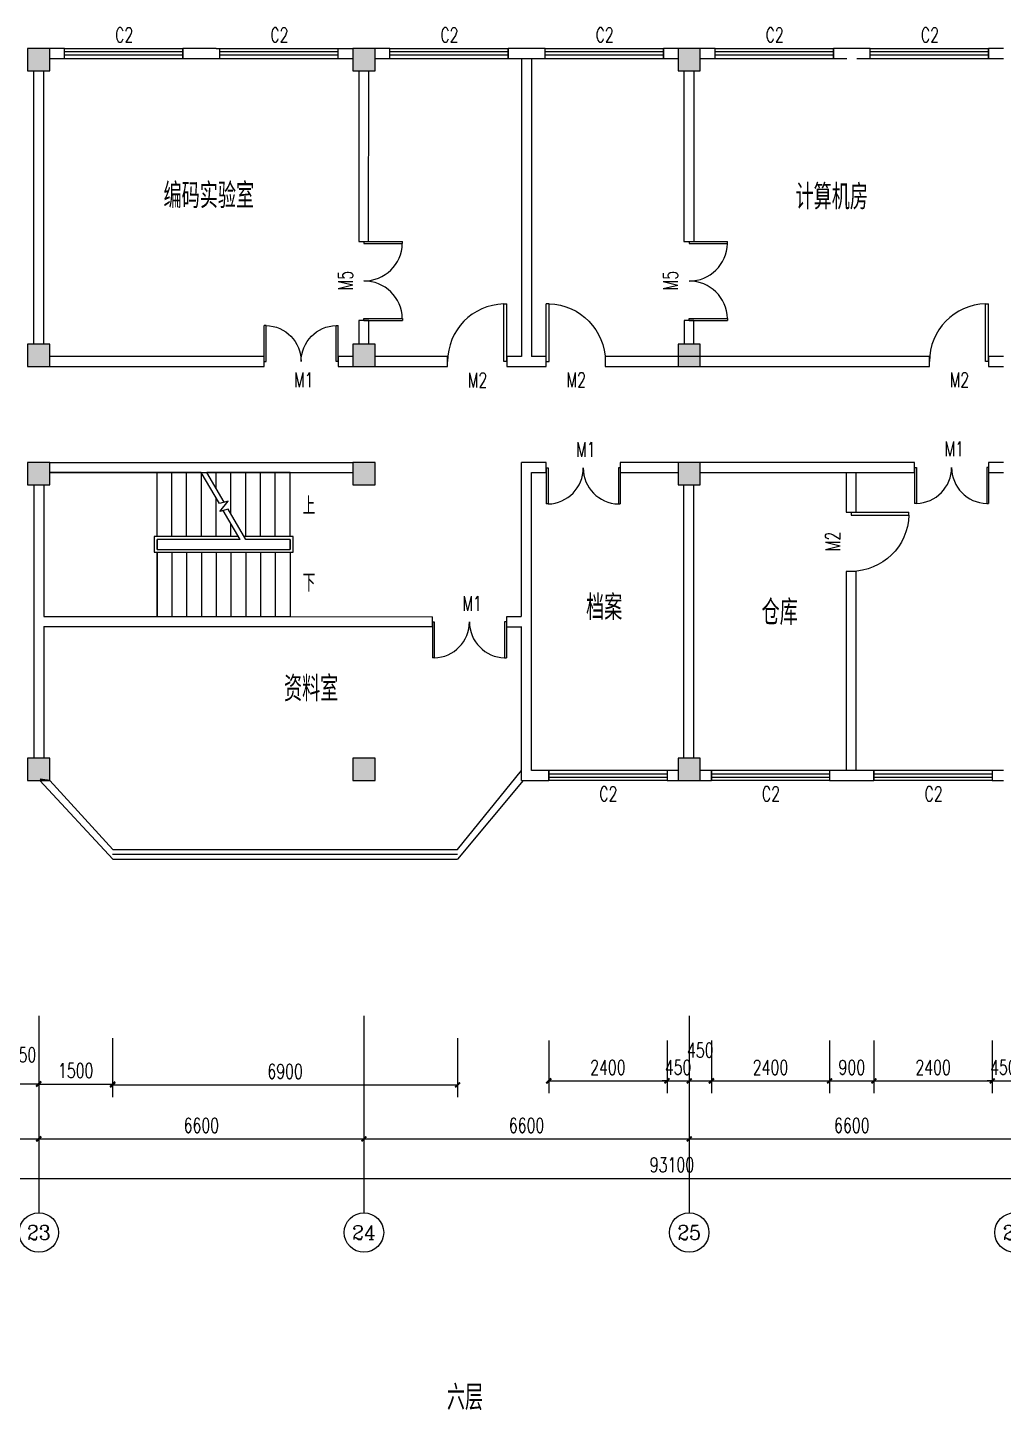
# Model space of a CAD drawing. Header units: millimetres. Extents: x 333 to 114639, y 134 to 28942.
# Drawn here: x 39608 to 59408, y 134 to 28191 of the extents above; entities that cross this region are included whole.
import ezdxf
from ezdxf.enums import TextEntityAlignment as Align

# ---------------------------------------------------------------- set-up
doc = ezdxf.new("R2010")
doc.units = ezdxf.units.MM
for name, color, linetype in [('AXIS', 3, 'Continuous'), ('AXIS_TEXT', 7, 'Continuous'), ('COLUMN', 9, 'Continuous'), ('DIM_SYMB', 3, 'Continuous'), ('PUB_DIM', 3, 'Continuous'), ('PUB_TEXT', 7, 'Continuous'), ('STAIR', 2, 'Continuous'), ('WALL', 9, 'Continuous'), ('WINDOW', 4, 'Continuous'), ('WINDOW_TEXT', 7, 'Continuous')]:
    doc.layers.add(name, color=color, linetype=linetype)
doc.styles.add('_TCH_AXIS', font='COMPLEX', dxfattribs={"bigfont": 'GBCBIG'})
doc.styles.add('_TCH_DIM', font='SIMPLEX', dxfattribs={"bigfont": 'GBCBIG'})
doc.styles.add('_TCH_DIM_T3', font='SIMPLEX', dxfattribs={"width": 0.705882, "bigfont": 'GBCBIG'})
doc.styles.add('_TCH_WINDOW', font='SIMPLEX', dxfattribs={"bigfont": 'GBCBIG'})
doc.styles.add('COMPLEX', font='COMPLEX')
doc.styles.get("Standard").update_dxf_attribs({"font": 'txt', "bigfont": 'gbcbig.shx'})
doc.dimstyles.new('_TCH_ARCH&&100', dxfattribs={"dimtxt": 297.5, "dimasz": 100, "dimexe": 250, "dimexo": 300, "dimgap": 126.25, "dimtad": 1, "dimdec": 0, "dimzin": 0, "dimdsep": 46, "dimtxsty": '_TCH_DIM_T3', "dimblk": 'ARCHTICK', "dimcen": 0.09, "dimclrt": 7, "dimazin": 2, "dimtfac": 1, "dimtdec": 0, "dimtix": 1, "dimtmove": 2, "dimatfit": 3, "dimfxl": 1, "dimtolj": 1, "dimtzin": 0, "dimarcsym": 0})

# ---------------------------------------------------------------- blocks, each defined once
blk = doc.blocks.new('_ArchTick')
at = {"color": 0, "linetype": 'ByBlock', "const_width": 0.4}
blk.add_lwpolyline([(-0.5, -0.5), (0.5, 0.5)], dxfattribs=at)
blk = doc.blocks.new('*D109')
at = {"layer": 'Defpoints', "color": 0}
for p in [(39383, 7474), (39833, 7474), (39833, 6762)]:
    blk.add_point(p, dxfattribs=at)
at = {"layer": 'PUB_DIM', "color": 0, "lineweight": -2}
for p, q in [((39383, 7174), (39383, 6512)), ((39833, 7174), (39833, 6512)), ((39383, 6762), (39833, 6762))]:
    blk.add_line(p, q, dxfattribs=at)
at = {"layer": 'PUB_DIM', "color": 0, "lineweight": -2, "xscale": 100, "yscale": 100, "zscale": 100, "rotation": 180}
blk.add_blockref('_ArchTick', (39383, 6762), dxfattribs=at)
at = {"layer": 'PUB_DIM', "color": 0, "lineweight": -2, "xscale": 100, "yscale": 100, "zscale": 100}
blk.add_blockref('_ArchTick', (39833, 6762), dxfattribs=at)
at = {"layer": 'PUB_DIM', "color": 7, "insert": (39512, 7349), "char_height": 297.5, "attachment_point": 5, "style": '_TCH_DIM_T3'}
blk.add_mtext('\\A1;450', dxfattribs=at)
blk = doc.blocks.new('*D116')
at = {"layer": 'Defpoints', "color": 0}
for p in [(50183, 7936), (52583, 7936), (52583, 6819)]:
    blk.add_point(p, dxfattribs=at)
at = {"layer": 'PUB_DIM', "color": 0, "lineweight": -2}
for p, q in [((50183, 7636), (50183, 6569)), ((52583, 7636), (52583, 6569)), ((50183, 6819), (52583, 6819))]:
    blk.add_line(p, q, dxfattribs=at)
at = {"layer": 'PUB_DIM', "color": 0, "lineweight": -2, "xscale": 100, "yscale": 100, "zscale": 100, "rotation": 180}
blk.add_blockref('_ArchTick', (50183, 6819), dxfattribs=at)
at = {"layer": 'PUB_DIM', "color": 0, "lineweight": -2, "xscale": 100, "yscale": 100, "zscale": 100}
blk.add_blockref('_ArchTick', (52583, 6819), dxfattribs=at)
at = {"layer": 'PUB_DIM', "color": 7, "insert": (51383, 7094), "char_height": 297.5, "attachment_point": 5, "style": '_TCH_DIM_T3'}
blk.add_mtext('\\A1;2400', dxfattribs=at)
blk = doc.blocks.new('*D117')
at = {"layer": 'Defpoints', "color": 0}
for p in [(52583, 7936), (53033, 7936), (53033, 6819)]:
    blk.add_point(p, dxfattribs=at)
at = {"layer": 'PUB_DIM', "color": 0, "lineweight": -2}
for p, q in [((52583, 7636), (52583, 6569)), ((53033, 7636), (53033, 6569)), ((52583, 6819), (52483, 6819)), ((52583, 6819), (53033, 6819)), ((53033, 6819), (53133, 6819))]:
    blk.add_line(p, q, dxfattribs=at)
at = {"layer": 'PUB_DIM', "color": 0, "lineweight": -2, "xscale": 100, "yscale": 100, "zscale": 100}
blk.add_blockref('_ArchTick', (52583, 6819), dxfattribs=at)
at = {"layer": 'PUB_DIM', "color": 0, "lineweight": -2, "xscale": 100, "yscale": 100, "zscale": 100, "rotation": 180}
blk.add_blockref('_ArchTick', (53033, 6819), dxfattribs=at)
at = {"layer": 'PUB_DIM', "color": 7, "insert": (52808, 7094), "char_height": 297.5, "attachment_point": 5, "style": '_TCH_DIM_T3'}
blk.add_mtext('\\A1;450', dxfattribs=at)
blk = doc.blocks.new('*D118')
at = {"layer": 'Defpoints', "color": 0}
for p in [(53033, 7936), (53483, 7936), (53483, 6819)]:
    blk.add_point(p, dxfattribs=at)
at = {"layer": 'PUB_DIM', "color": 0, "lineweight": -2}
for p, q in [((53033, 7636), (53033, 6569)), ((53483, 7636), (53483, 6569)), ((53033, 6819), (53483, 6819))]:
    blk.add_line(p, q, dxfattribs=at)
at = {"layer": 'PUB_DIM', "color": 0, "lineweight": -2, "xscale": 100, "yscale": 100, "zscale": 100, "rotation": 180}
blk.add_blockref('_ArchTick', (53033, 6819), dxfattribs=at)
at = {"layer": 'PUB_DIM', "color": 0, "lineweight": -2, "xscale": 100, "yscale": 100, "zscale": 100}
blk.add_blockref('_ArchTick', (53483, 6819), dxfattribs=at)
at = {"layer": 'PUB_DIM', "color": 7, "insert": (53258, 7444), "char_height": 297.5, "attachment_point": 5, "style": '_TCH_DIM_T3'}
blk.add_mtext('\\A1;450', dxfattribs=at)
blk = doc.blocks.new('*D119')
at = {"layer": 'Defpoints', "color": 0}
for p in [(53483, 7936), (55883, 7936), (55883, 6819)]:
    blk.add_point(p, dxfattribs=at)
at = {"layer": 'PUB_DIM', "color": 0, "lineweight": -2}
for p, q in [((53483, 7636), (53483, 6569)), ((55883, 7636), (55883, 6569)), ((53483, 6819), (55883, 6819))]:
    blk.add_line(p, q, dxfattribs=at)
at = {"layer": 'PUB_DIM', "color": 0, "lineweight": -2, "xscale": 100, "yscale": 100, "zscale": 100, "rotation": 180}
blk.add_blockref('_ArchTick', (53483, 6819), dxfattribs=at)
at = {"layer": 'PUB_DIM', "color": 0, "lineweight": -2, "xscale": 100, "yscale": 100, "zscale": 100}
blk.add_blockref('_ArchTick', (55883, 6819), dxfattribs=at)
at = {"layer": 'PUB_DIM', "color": 7, "insert": (54683, 7094), "char_height": 297.5, "attachment_point": 5, "style": '_TCH_DIM_T3'}
blk.add_mtext('\\A1;2400', dxfattribs=at)
blk = doc.blocks.new('*D120')
at = {"layer": 'Defpoints', "color": 0}
for p in [(55883, 7936), (56783, 7936), (56783, 6819)]:
    blk.add_point(p, dxfattribs=at)
at = {"layer": 'PUB_DIM', "color": 0, "lineweight": -2}
for p, q in [((55883, 7636), (55883, 6569)), ((56783, 7636), (56783, 6569)), ((55883, 6819), (56783, 6819))]:
    blk.add_line(p, q, dxfattribs=at)
at = {"layer": 'PUB_DIM', "color": 0, "lineweight": -2, "xscale": 100, "yscale": 100, "zscale": 100, "rotation": 180}
blk.add_blockref('_ArchTick', (55883, 6819), dxfattribs=at)
at = {"layer": 'PUB_DIM', "color": 0, "lineweight": -2, "xscale": 100, "yscale": 100, "zscale": 100}
blk.add_blockref('_ArchTick', (56783, 6819), dxfattribs=at)
at = {"layer": 'PUB_DIM', "color": 7, "insert": (56333, 7094), "char_height": 297.5, "attachment_point": 5, "style": '_TCH_DIM_T3'}
blk.add_mtext('\\A1;900', dxfattribs=at)
blk = doc.blocks.new('*D121')
at = {"layer": 'Defpoints', "color": 0}
for p in [(56783, 7936), (59183, 7936), (59183, 6819)]:
    blk.add_point(p, dxfattribs=at)
at = {"layer": 'PUB_DIM', "color": 0, "lineweight": -2}
for p, q in [((56783, 7636), (56783, 6569)), ((59183, 7636), (59183, 6569)), ((56783, 6819), (59183, 6819))]:
    blk.add_line(p, q, dxfattribs=at)
at = {"layer": 'PUB_DIM', "color": 0, "lineweight": -2, "xscale": 100, "yscale": 100, "zscale": 100, "rotation": 180}
blk.add_blockref('_ArchTick', (56783, 6819), dxfattribs=at)
at = {"layer": 'PUB_DIM', "color": 0, "lineweight": -2, "xscale": 100, "yscale": 100, "zscale": 100}
blk.add_blockref('_ArchTick', (59183, 6819), dxfattribs=at)
at = {"layer": 'PUB_DIM', "color": 7, "insert": (57983, 7094), "char_height": 297.5, "attachment_point": 5, "style": '_TCH_DIM_T3'}
blk.add_mtext('\\A1;2400', dxfattribs=at)
blk = doc.blocks.new('*D122')
at = {"layer": 'Defpoints', "color": 0}
for p in [(59183, 7936), (59633, 7936), (59633, 6819)]:
    blk.add_point(p, dxfattribs=at)
at = {"layer": 'PUB_DIM', "color": 0, "lineweight": -2}
for p, q in [((59183, 7636), (59183, 6569)), ((59633, 7636), (59633, 6569)), ((59183, 6819), (59083, 6819)), ((59183, 6819), (59633, 6819)), ((59633, 6819), (59733, 6819))]:
    blk.add_line(p, q, dxfattribs=at)
at = {"layer": 'PUB_DIM', "color": 0, "lineweight": -2, "xscale": 100, "yscale": 100, "zscale": 100}
blk.add_blockref('_ArchTick', (59183, 6819), dxfattribs=at)
at = {"layer": 'PUB_DIM', "color": 0, "lineweight": -2, "xscale": 100, "yscale": 100, "zscale": 100, "rotation": 180}
blk.add_blockref('_ArchTick', (59633, 6819), dxfattribs=at)
at = {"layer": 'PUB_DIM', "color": 7, "insert": (59408, 7094), "char_height": 297.5, "attachment_point": 5, "style": '_TCH_DIM_T3'}
blk.add_mtext('\\A1;450', dxfattribs=at)
blk = doc.blocks.new('*D143')
at = {"layer": 'Defpoints', "color": 0}
for p in [(41333, 7985), (48333, 7985), (48333, 6738)]:
    blk.add_point(p, dxfattribs=at)
at = {"layer": 'PUB_DIM', "color": 0, "lineweight": -2}
for p, q in [((41333, 7685), (41333, 6488)), ((48333, 7685), (48333, 6488)), ((41333, 6738), (48333, 6738))]:
    blk.add_line(p, q, dxfattribs=at)
at = {"layer": 'PUB_DIM', "color": 0, "lineweight": -2, "xscale": 100, "yscale": 100, "zscale": 100, "rotation": 180}
blk.add_blockref('_ArchTick', (41333, 6738), dxfattribs=at)
at = {"layer": 'PUB_DIM', "color": 0, "lineweight": -2, "xscale": 100, "yscale": 100, "zscale": 100}
blk.add_blockref('_ArchTick', (48333, 6738), dxfattribs=at)
at = {"layer": 'PUB_DIM', "color": 7, "insert": (44833, 7013), "char_height": 297.5, "attachment_point": 5, "style": '_TCH_DIM_T3'}
blk.add_mtext('\\A1;6900', dxfattribs=at)
blk = doc.blocks.new('*D144')
at = {"layer": 'Defpoints', "color": 0}
for p in [(39833, 7854), (41333, 7854), (41333, 6753)]:
    blk.add_point(p, dxfattribs=at)
at = {"layer": 'PUB_DIM', "color": 0, "lineweight": -2}
for p, q in [((39833, 7554), (39833, 6503)), ((41333, 7554), (41333, 6503)), ((39833, 6753), (41333, 6753))]:
    blk.add_line(p, q, dxfattribs=at)
at = {"layer": 'PUB_DIM', "color": 0, "lineweight": -2, "xscale": 100, "yscale": 100, "zscale": 100, "rotation": 180}
blk.add_blockref('_ArchTick', (39833, 6753), dxfattribs=at)
at = {"layer": 'PUB_DIM', "color": 0, "lineweight": -2, "xscale": 100, "yscale": 100, "zscale": 100}
blk.add_blockref('_ArchTick', (41333, 6753), dxfattribs=at)
at = {"layer": 'PUB_DIM', "color": 7, "insert": (40583, 7028), "char_height": 297.5, "attachment_point": 5, "style": '_TCH_DIM_T3'}
blk.add_mtext('\\A1;1500', dxfattribs=at)
blk = doc.blocks.new('*D158')
at = {"layer": 'AXIS', "color": 0, "lineweight": -2}
for p, q in [((33233, 7842), (33233, 5392)), ((39833, 7842), (39833, 5392)), ((33233, 5642), (39833, 5642))]:
    blk.add_line(p, q, dxfattribs=at)
at = {"layer": 'Defpoints', "color": 0}
for p in [(33233, 8142), (39833, 8142), (39833, 5642)]:
    blk.add_point(p, dxfattribs=at)
at = {"layer": 'AXIS', "color": 0, "lineweight": -2, "xscale": 100, "yscale": 100, "zscale": 100, "rotation": 180}
blk.add_blockref('_ArchTick', (33233, 5642), dxfattribs=at)
at = {"layer": 'AXIS', "color": 0, "lineweight": -2, "xscale": 100, "yscale": 100, "zscale": 100}
blk.add_blockref('_ArchTick', (39833, 5642), dxfattribs=at)
at = {"layer": 'AXIS', "color": 7, "insert": (36533, 5917), "char_height": 297.5, "attachment_point": 5, "style": '_TCH_DIM_T3'}
blk.add_mtext('\\A1;6600', dxfattribs=at)
blk = doc.blocks.new('*D159')
at = {"layer": 'AXIS', "color": 0, "lineweight": -2}
for p, q in [((39833, 7842), (39833, 5392)), ((46433, 7842), (46433, 5392)), ((39833, 5642), (46433, 5642))]:
    blk.add_line(p, q, dxfattribs=at)
at = {"layer": 'Defpoints', "color": 0}
for p in [(39833, 8142), (46433, 8142), (46433, 5642)]:
    blk.add_point(p, dxfattribs=at)
at = {"layer": 'AXIS', "color": 0, "lineweight": -2, "xscale": 100, "yscale": 100, "zscale": 100, "rotation": 180}
blk.add_blockref('_ArchTick', (39833, 5642), dxfattribs=at)
at = {"layer": 'AXIS', "color": 0, "lineweight": -2, "xscale": 100, "yscale": 100, "zscale": 100}
blk.add_blockref('_ArchTick', (46433, 5642), dxfattribs=at)
at = {"layer": 'AXIS', "color": 7, "insert": (43133, 5917), "char_height": 297.5, "attachment_point": 5, "style": '_TCH_DIM_T3'}
blk.add_mtext('\\A1;6600', dxfattribs=at)
blk = doc.blocks.new('*D160')
at = {"layer": 'AXIS', "color": 0, "lineweight": -2}
for p, q in [((46433, 7842), (46433, 5392)), ((53033, 7842), (53033, 5392)), ((46433, 5642), (53033, 5642))]:
    blk.add_line(p, q, dxfattribs=at)
at = {"layer": 'Defpoints', "color": 0}
for p in [(46433, 8142), (53033, 8142), (53033, 5642)]:
    blk.add_point(p, dxfattribs=at)
at = {"layer": 'AXIS', "color": 0, "lineweight": -2, "xscale": 100, "yscale": 100, "zscale": 100, "rotation": 180}
blk.add_blockref('_ArchTick', (46433, 5642), dxfattribs=at)
at = {"layer": 'AXIS', "color": 0, "lineweight": -2, "xscale": 100, "yscale": 100, "zscale": 100}
blk.add_blockref('_ArchTick', (53033, 5642), dxfattribs=at)
at = {"layer": 'AXIS', "color": 7, "insert": (49733, 5917), "char_height": 297.5, "attachment_point": 5, "style": '_TCH_DIM_T3'}
blk.add_mtext('\\A1;6600', dxfattribs=at)
blk = doc.blocks.new('*D161')
at = {"layer": 'AXIS', "color": 0, "lineweight": -2}
for p, q in [((53033, 7842), (53033, 5392)), ((59633, 7842), (59633, 5392)), ((53033, 5642), (59633, 5642))]:
    blk.add_line(p, q, dxfattribs=at)
at = {"layer": 'Defpoints', "color": 0}
for p in [(53033, 8142), (59633, 8142), (59633, 5642)]:
    blk.add_point(p, dxfattribs=at)
at = {"layer": 'AXIS', "color": 0, "lineweight": -2, "xscale": 100, "yscale": 100, "zscale": 100, "rotation": 180}
blk.add_blockref('_ArchTick', (53033, 5642), dxfattribs=at)
at = {"layer": 'AXIS', "color": 0, "lineweight": -2, "xscale": 100, "yscale": 100, "zscale": 100}
blk.add_blockref('_ArchTick', (59633, 5642), dxfattribs=at)
at = {"layer": 'AXIS', "color": 7, "insert": (56333, 5917), "char_height": 297.5, "attachment_point": 5, "style": '_TCH_DIM_T3'}
blk.add_mtext('\\A1;6600', dxfattribs=at)
blk = doc.blocks.new('*D168')
at = {"layer": 'AXIS', "color": 0, "lineweight": -2}
for p, q in [((6133, 7842), (6133, 4592)), ((99233, 7842), (99233, 4592)), ((6133, 4842), (99233, 4842))]:
    blk.add_line(p, q, dxfattribs=at)
at = {"layer": 'Defpoints', "color": 0}
for p in [(6133, 8142), (99233, 8142), (99233, 4842)]:
    blk.add_point(p, dxfattribs=at)
at = {"layer": 'AXIS', "color": 0, "lineweight": -2, "xscale": 100, "yscale": 100, "zscale": 100, "rotation": 180}
blk.add_blockref('_ArchTick', (6133, 4842), dxfattribs=at)
at = {"layer": 'AXIS', "color": 0, "lineweight": -2, "xscale": 100, "yscale": 100, "zscale": 100}
blk.add_blockref('_ArchTick', (99233, 4842), dxfattribs=at)
at = {"layer": 'AXIS', "color": 7, "insert": (52683, 5117), "char_height": 297.5, "attachment_point": 5, "style": '_TCH_DIM_T3'}
blk.add_mtext('\\A1;93100', dxfattribs=at)
blk = doc.blocks.new('_FZHK')
blk.add_lwpolyline([(-0.5, -0.5), (0.5, -0.5), (0.5, 0.5), (-0.5, 0.5)], close=True)
blk = doc.blocks.new('_AXISO')
blk.add_circle((0, 0), 0.5)
at = {"layer": 'AXIS_TEXT', "style": 'COMPLEX', "width": 1.041667}
blk.add_attdef('A', text='', height=0.56, dxfattribs=at).set_placement((-0.25, -0.28), (0.25, -0.28), align=Align.FIT)
blk = doc.blocks.new('$DorLib2D$00000001')
for p, q in [((0.45, 0.975), (0.5, 0.975)), ((0.45, 0), (0.45, 0.975)), ((0.5, 0), (0.5, 0.975)), ((0.5, 0), (0.45, 0))]:
    blk.add_line(p, q)
at = {"lineweight": 13}
blk.add_arc((0.475, 0), 0.975, 91.4693, 180, dxfattribs=at)
blk = doc.blocks.new('$DorLib2D$00000002')
for p, q in [((-0.5, 0), (-0.5, 0.4875)), ((-0.475, 0.4875), (-0.5, 0.4875)), ((-0.475, 0), (-0.475, 0.4875)), ((0.475, 0), (0.475, 0.4875)), ((0.475, 0.4875), (0.5, 0.4875)), ((0.5, 0), (0.5, 0.4875)), ((-0.5, 0), (-0.475, 0)), ((0.5, 0), (0.475, 0))]:
    blk.add_line(p, q)
at = {"lineweight": 13}
for centre, start, end in [((-0.4875, 0), 0, 88.53072), ((0.4875, 0), 91.46928, 180)]:
    blk.add_arc(centre, 0.4875, start, end, dxfattribs=at)
blk = doc.blocks.new('$TCHSYS$WIN2D')
for p, q in [((-0.5, 0.5), (0.5, 0.5)), ((-0.5, 0.5), (-0.5, -0.5)), ((0.5, 0.5), (0.5, -0.5)), ((0.5, 0.167), (-0.5, 0.167)), ((0.5, -0.167), (-0.5, -0.167)), ((-0.5, -0.5), (0.5, -0.5))]:
    blk.add_line(p, q)

msp = doc.modelspace()

# ---------------------------------------------------------------- hatches: boundary and pattern name
h = msp.add_hatch(color=256)
h.paths.add_polyline_path([(39833.3, 27767), (39608.3, 27767), (39608.3, 27542), (39833.3, 27542)])
h.paths.add_polyline_path([(39833.3, 27542), (40058.3, 27542), (40058.3, 27767), (39833.3, 27767)])
h.paths.add_polyline_path([(39833.3, 27317), (40058.3, 27317), (40058.3, 27542), (39833.3, 27542)])
h.paths.add_polyline_path([(39833.3, 27542), (39608.3, 27542), (39608.3, 27317), (39833.3, 27317)])
h.paths.add_polyline_path([(39833.3, 21542), (39608.3, 21542), (39608.3, 21317), (39833.3, 21317)])
h.paths.add_polyline_path([(39833.3, 21542), (39833.3, 21317), (40058.3, 21317), (40058.3, 21542)])
h.paths.add_polyline_path([(40058.3, 21542), (40058.3, 21767), (39833.3, 21767), (39833.3, 21542)])
h.paths.add_polyline_path([(39833.3, 21767), (39608.3, 21767), (39608.3, 21542), (39833.3, 21542)])
h.paths.add_polyline_path([(39833.3, 13367), (39833.3, 12917), (40058.3, 12917), (40058.3, 13367)])
h.paths.add_polyline_path([(39608.3, 13367), (39608.3, 12917), (39833.3, 12917), (39833.3, 13367)])
h = msp.add_hatch(color=256)
h.paths.add_polyline_path([(46433.3, 27767), (46208.3, 27767), (46208.3, 27542), (46433.3, 27542)])
h.paths.add_polyline_path([(46433.3, 27542), (46658.3, 27542), (46658.3, 27767), (46433.3, 27767)])
h.paths.add_polyline_path([(46433.3, 27317), (46658.3, 27317), (46658.3, 27542), (46433.3, 27542)])
h.paths.add_polyline_path([(46433.3, 27542), (46208.3, 27542), (46208.3, 27317), (46433.3, 27317)])
h.paths.add_polyline_path([(46433.3, 21542), (46208.3, 21542), (46208.3, 21317), (46433.3, 21317)])
h.paths.add_polyline_path([(46433.3, 21542), (46433.3, 21317), (46658.3, 21317), (46658.3, 21542)])
h.paths.add_polyline_path([(46658.3, 21542), (46658.3, 21767), (46433.3, 21767), (46433.3, 21542)])
h.paths.add_polyline_path([(46433.3, 21767), (46208.3, 21767), (46208.3, 21542), (46433.3, 21542)])
h.paths.add_polyline_path([(46433.3, 13367), (46433.3, 12917), (46658.3, 12917), (46658.3, 13367)])
h.paths.add_polyline_path([(46208.3, 13367), (46208.3, 12917), (46433.3, 12917), (46433.3, 13367)])
h = msp.add_hatch(color=256)
h.paths.add_polyline_path([(53033.3, 27767), (52808.3, 27767), (52808.3, 27542), (53033.3, 27542)])
h.paths.add_polyline_path([(53033.3, 27542), (53258.3, 27542), (53258.3, 27767), (53033.3, 27767)])
h.paths.add_polyline_path([(53033.3, 27317), (53258.3, 27317), (53258.3, 27542), (53033.3, 27542)])
h.paths.add_polyline_path([(53033.3, 27542), (52808.3, 27542), (52808.3, 27317), (53033.3, 27317)])
h.paths.add_polyline_path([(53033.3, 21542), (52808.3, 21542), (52808.3, 21317), (53033.3, 21317)])
h.paths.add_polyline_path([(53033.3, 21542), (53033.3, 21317), (53258.3, 21317), (53258.3, 21542)])
h.paths.add_polyline_path([(53258.3, 21542), (53258.3, 21767), (53033.3, 21767), (53033.3, 21542)])
h.paths.add_polyline_path([(53033.3, 21767), (52808.3, 21767), (52808.3, 21542), (53033.3, 21542)])
h.paths.add_polyline_path([(53033.3, 13367), (53033.3, 12917), (53258.3, 12917), (53258.3, 13367)])
h.paths.add_polyline_path([(52808.3, 13367), (52808.3, 12917), (53033.3, 12917), (53033.3, 13367)])
h = msp.add_hatch(color=256)
h.paths.add_polyline_path([(39833.3, 19367), (39608.3, 19367), (39608.3, 19142), (39833.3, 19142)])
h.paths.add_polyline_path([(40058.3, 19367), (39833.3, 19367), (39833.3, 19142), (40058.3, 19142)])
h.paths.add_polyline_path([(40058.3, 19142), (39833.3, 19142), (39833.3, 18917), (40058.3, 18917)])
h.paths.add_polyline_path([(39833.3, 19142), (39608.3, 19142), (39608.3, 18917), (39833.3, 18917)])
h = msp.add_hatch(color=256)
h.paths.add_polyline_path([(46433.3, 19367), (46208.3, 19367), (46208.3, 19142), (46433.3, 19142)])
h.paths.add_polyline_path([(46658.3, 19367), (46433.3, 19367), (46433.3, 19142), (46658.3, 19142)])
h.paths.add_polyline_path([(46658.3, 19142), (46433.3, 19142), (46433.3, 18917), (46658.3, 18917)])
h.paths.add_polyline_path([(46433.3, 19142), (46208.3, 19142), (46208.3, 18917), (46433.3, 18917)])
h = msp.add_hatch(color=256)
h.paths.add_polyline_path([(53033.3, 19367), (52808.3, 19367), (52808.3, 19142), (53033.3, 19142)])
h.paths.add_polyline_path([(53258.3, 19367), (53033.3, 19367), (53033.3, 19142), (53258.3, 19142)])
h.paths.add_polyline_path([(53258.3, 19142), (53033.3, 19142), (53033.3, 18917), (53258.3, 18917)])
h.paths.add_polyline_path([(53033.3, 19142), (52808.3, 19142), (52808.3, 18917), (53033.3, 18917)])

# ---------------------------------------------------------------- linework, layer by layer
for q in [(39858.3, 12917), (39859.4, 12938.4)]:
    msp.add_line((40058.3, 12917), q)
at = {"layer": 'AXIS'}
for p, q in [((39833.3, 8142), (39833.3, 4142)), ((46433.3, 8142), (46433.3, 4142)), ((53033.3, 8142), (53033.3, 4142))]:
    msp.add_line(p, q, dxfattribs=at)
at = {"layer": 'DIM_SYMB'}
for points in [[(45083.3, 16923.5, 0, 0, 0), (41083.3, 16923.5, 0, 0, 0), (41083.3, 18485.5, 0, 0, 0), (43133.3, 18485.5, 80, 0, 0), (43433.3, 18485.5, 0, 0, 0)], [(45083.3, 18485.5, 0, 0, 0), (44033.3, 18485.5, 80, 0, 0), (43733.3, 18485.5, 0, 0, 0)]]:
    msp.add_lwpolyline(points, format="xyseb", dxfattribs=at)
at = {"layer": 'STAIR'}
for p, q in [((42233.3, 19167), (40058.3, 19167)), ((43132.1, 19167), (42233.3, 19167)), ((42233.3, 17864), (42233.3, 19167)), ((42233.3, 17864), (42233.3, 19167)), ((42533.3, 17864), (42533.3, 19167)), ((42833.3, 17864), (42833.3, 19167)), ((43498.3, 18532.6), (43132.1, 19167)), ((43133.3, 17864), (43133.3, 19164.9)), ((44933.3, 19167), (43247.5, 19167)), ((43598.3, 18559.4), (43247.5, 19167)), ((43433.3, 18845.3), (43433.3, 19167)), ((43733.3, 18325.7), (43733.3, 19167)), ((44033.3, 17864), (44033.3, 19167)), ((44333.3, 17864), (44333.3, 19167)), ((44633.3, 17864), (44633.3, 19167)), ((44933.3, 17864), (44933.3, 19167)), ((39933.3, 18917), (39933.3, 16242)), ((43433.3, 17864), (43433.3, 18645.3)), ((43678.7, 18580.9), (43498.3, 18532.6)), ((43505.8, 18374.9), (43678.7, 18580.9)), ((43678.2, 18421.1), (43505.8, 18374.9)), ((43919, 17804), (43578.2, 18394.3)), ((44034.5, 17804), (43678.2, 18421.1)), ((43733.3, 17864), (43733.3, 18125.7)), ((43884.3, 17864), (42173.3, 17864)), ((42173.3, 17864), (42173.3, 17545)), ((43919, 17804), (42233.3, 17804)), ((43919, 17804), (42233.3, 17804)), ((42233.3, 17804), (42233.3, 17605)), ((42233.3, 17605), (42233.3, 17804)), ((44993.3, 17864), (43999.8, 17864)), ((44933.3, 17804), (44034.5, 17804)), ((44933.3, 17804), (44034.5, 17804)), ((44933.3, 17605), (44933.3, 17804)), ((44933.3, 17804), (44933.3, 17605)), ((44993.3, 17545), (44993.3, 17864)), ((42173.3, 17545), (44993.3, 17545)), ((42233.3, 17605), (44933.3, 17605)), ((42233.3, 17605), (44933.3, 17605)), ((42233.3, 17545), (42233.3, 16242)), ((42233.3, 16242), (42233.3, 17545)), ((42533.3, 17545), (42533.3, 16242)), ((42833.3, 17545), (42833.3, 16242)), ((43133.3, 17545), (43133.3, 16242)), ((43433.3, 17545), (43433.3, 16242)), ((43733.3, 17545), (43733.3, 16242)), ((44033.3, 17545), (44033.3, 16242)), ((44333.3, 17545), (44333.3, 16242)), ((44633.3, 17545), (44633.3, 16242)), ((44933.3, 17545), (44933.3, 16242)), ((39933.3, 16242), (42233.3, 16242)), ((42233.3, 16242), (44933.3, 16242))]:
    msp.add_line(p, q, dxfattribs=at)
at = {"layer": 'WALL'}
for p, q in [((40358.3, 27767), (40058.3, 27767)), ((40058.3, 27567), (40358.3, 27567)), ((40358.3, 27567), (40358.3, 27767)), ((43433.3, 27767), (42758.3, 27767)), ((42758.3, 27767), (42758.3, 27567)), ((42758.3, 27567), (43508.3, 27567)), ((43433.3, 27767), (46208.3, 27767)), ((43533.3, 27567), (46208.3, 27567)), ((46958.3, 27767), (46658.3, 27767)), ((46658.3, 27567), (46958.3, 27567)), ((46958.3, 27567), (46958.3, 27767)), ((50108.3, 27767), (49358.3, 27767)), ((49358.3, 27767), (49358.3, 27567)), ((49358.3, 27567), (50108.3, 27567)), ((49633.3, 27567), (49633.3, 21517)), ((49833.3, 27567), (49833.3, 21517)), ((50108.3, 27567), (50108.3, 27767)), ((52808.3, 27767), (52508.3, 27767)), ((52508.3, 27767), (52508.3, 27567)), ((52508.3, 27567), (52808.3, 27567)), ((53558.3, 27767), (53258.3, 27767)), ((53258.3, 27567), (53558.3, 27567)), ((53558.3, 27567), (53558.3, 27767)), ((56333.3, 27767), (55958.3, 27767)), ((55958.3, 27767), (55958.3, 27567)), ((55958.3, 27567), (56233.3, 27567)), ((56708.3, 27767), (56333.3, 27767)), ((56433.3, 27567), (56708.3, 27567)), ((56708.3, 27567), (56708.3, 27767)), ((59408.3, 27767), (59108.3, 27767)), ((59108.3, 27767), (59108.3, 27567)), ((59108.3, 27567), (59408.3, 27567)), ((39733.3, 21767), (39733.3, 27317)), ((39933.3, 21767), (39933.3, 27317)), ((46329.5, 27317), (46325.9, 23851.4)), ((46525.9, 23851.4), (46529.5, 27317)), ((52925.1, 27317), (52925.1, 23849.2)), ((53125.1, 27317), (53125.1, 23849.2)), ((46325.9, 23851.4), (46525.9, 23851.4)), ((52925.1, 23849.2), (53125.1, 23849.2)), ((46329.5, 22251.5), (46329.5, 21767)), ((46529.5, 22251.5), (46329.5, 22251.5)), ((46529.5, 21766.4), (46529.5, 22251.4)), ((52928.7, 22248.8), (52928.7, 21767)), ((53128.7, 22248.8), (52928.7, 22248.8)), ((53128.7, 21767), (53128.7, 22248.8)), ((44408.3, 21517), (40058.3, 21517)), ((44408.3, 21317), (44408.3, 21517)), ((46208.3, 21517), (45908.3, 21517)), ((45908.3, 21517), (45908.3, 21317)), ((48129.6, 21515.4), (46658.3, 21517)), ((48129.6, 21315.4), (48129.6, 21515.4)), ((49629.6, 21515.4), (49329.6, 21515.4)), ((49329.6, 21515.4), (49329.6, 21315.4)), ((50131.1, 21516.4), (49831.1, 21516.4)), ((50131.1, 21316.4), (50131.1, 21516.4)), ((57912.5, 21517), (51331.1, 21516.4)), ((51331.1, 21516.4), (51331.1, 21316.4)), ((57908.3, 21317), (57908.3, 21517)), ((59408.3, 21517), (59108.3, 21517)), ((59108.3, 21517), (59108.3, 21317)), ((40058.3, 21317.5), (44408.3, 21317)), ((45908.3, 21317), (46208.3, 21317)), ((46658.3, 21317), (48129.6, 21315.4)), ((49329.6, 21315.4), (50131.1, 21316.4)), ((51331.1, 21317), (57908.3, 21317)), ((59108.3, 21317), (59408.3, 21317)), ((40058.3, 19367), (46208.3, 19367)), ((50133.3, 19367), (49633.3, 19367)), ((49633.3, 16242), (49633.3, 19367)), ((50133.3, 19167), (50133.3, 19367)), ((52808.3, 19367), (51633.3, 19367)), ((51633.3, 19367), (51633.3, 19167)), ((57608.3, 19367), (53258.3, 19367)), ((57608.3, 19167), (57608.3, 19367)), ((59408.3, 19367), (59108.3, 19367)), ((59108.3, 19367), (59108.3, 19167)), ((40058.3, 19167), (46208.3, 19167)), ((49833.3, 19167), (50133.3, 19167)), ((49833.3, 16142), (49833.3, 19167)), ((51633.3, 19167), (52808.3, 19167)), ((53258.3, 19167), (57608.3, 19167)), ((56220.6, 19167), (56220.6, 18358.2)), ((56420.6, 18358.2), (56420.6, 19167)), ((59108.3, 19167), (59408.3, 19167)), ((39733.3, 18905.6), (39733.3, 16142)), ((39933.3, 18905.6), (39733.3, 18905.6)), ((39933.3, 18905.6), (39933.3, 16242)), ((52926.4, 13367), (52925.1, 18917)), ((53126.4, 13367), (53125.1, 18917)), ((56220.6, 18358.2), (56420.6, 18358.2)), ((56420.6, 17158.2), (56220.6, 17158.2)), ((56220.6, 17158.2), (56220.6, 13117)), ((56420.6, 13117), (56420.6, 17158.2)), ((39733.3, 16142), (39733.3, 13367)), ((39933.3, 16242), (47823.6, 16234.4)), ((39933.3, 16042), (39933.3, 13367)), ((39933.3, 16042), (47823.6, 16042)), ((47823.6, 16034.4), (47823.6, 16234.4)), ((49623.6, 16234.4), (49323.6, 16234.4)), ((49323.6, 16234.4), (49323.6, 16034.4)), ((49323.6, 16034.4), (49623.6, 16034.4)), ((49633.3, 12917), (49633.3, 16042)), ((49833.3, 13117), (49833.3, 16142)), ((39858.3, 12917), (41334, 11317)), ((41334.1, 11517), (40058.3, 12917)), ((48333.3, 11517), (49633.3, 13117)), ((49666.6, 12917), (48333.3, 11317)), ((49633.3, 12917), (50183.3, 12917)), ((50183.3, 13117), (49833.3, 13117)), ((50183.3, 12917), (50183.3, 13117)), ((52808.3, 13117), (52583.3, 13117)), ((52583.3, 13117), (52583.3, 12917)), ((52583.3, 12917), (52808.3, 12917)), ((53483.3, 13117), (53258.3, 13117)), ((53258.3, 12917), (53483.3, 12917)), ((53483.3, 12917), (53483.3, 13117)), ((56783.3, 13117), (55883.3, 13117)), ((55883.3, 13117), (55883.3, 12917)), ((55883.3, 12917), (56783.3, 12917)), ((56783.3, 12917), (56783.3, 13117)), ((59408.3, 13117), (59183.3, 13117)), ((59183.3, 13117), (59183.3, 12917)), ((59183.3, 12917), (59408.3, 12917)), ((41334.1, 11517), (48333.3, 11517)), ((41333.3, 11417), (48333.3, 11417)), ((41334, 11317), (48333.3, 11317))]:
    msp.add_line(p, q, dxfattribs=at)

# ---------------------------------------------------------------- block references
at = {"layer": 'AXIS'}
ref = msp.add_blockref('_AXISO', (39833.3, 3742), dxfattribs=dict(at, xscale=799.9999999999995, yscale=800, zscale=800))
ref.add_attrib('A', '23', dxfattribs={"layer": 'AXIS_TEXT', "height": 294.28, "style": '_TCH_AXIS'}).set_placement((39595, 3594.8), (40071.5, 3594.8), align=Align.FIT)
ref = msp.add_blockref('_AXISO', (46433.3, 3742), dxfattribs=dict(at, xscale=799.9999999999995, yscale=800, zscale=800))
ref.add_attrib('A', '24', dxfattribs={"layer": 'AXIS_TEXT', "height": 288.12, "style": '_TCH_AXIS', "width": 0.972222}).set_placement((46193.2, 3597.9), (46673.4, 3597.9), align=Align.FIT)
ref = msp.add_blockref('_AXISO', (53033.3, 3742), dxfattribs=dict(at, xscale=799.9999999999995, yscale=800, zscale=800))
ref.add_attrib('A', '25', dxfattribs={"layer": 'AXIS_TEXT', "height": 294.28, "style": '_TCH_AXIS'}).set_placement((52795, 3594.8), (53271.5, 3594.8), align=Align.FIT)
ref = msp.add_blockref('_AXISO', (59633.3, 3742), dxfattribs=dict(at, xscale=799.9999999999995, yscale=800, zscale=800))
ref.add_attrib('A', '26', dxfattribs={"layer": 'AXIS_TEXT', "height": 300.65, "style": '_TCH_AXIS', "width": 0.970588}).set_placement((59397, 3591.7), (59869.5, 3591.7), align=Align.FIT)
at = {"layer": 'COLUMN', "xscale": 450, "yscale": 449.9999999999998, "zscale": 450}
for p in [(39833.3, 27542), (46433.3, 27542), (53033.3, 27542), (39833.3, 21542), (46433.3, 21542), (53033.3, 21542), (39833.3, 19142), (46433.3, 19142), (53033.3, 19142), (39833.3, 13142), (46433.3, 13142), (53033.3, 13142)]:
    msp.add_blockref('_FZHK', p, dxfattribs=at)
at = {"layer": 'WINDOW'}
ref = msp.add_blockref('$TCHSYS$WIN2D', (41558.3, 27667), dxfattribs=dict(at, xscale=2400, yscale=-200, zscale=2400))
ref.add_attrib('A', 'C2', (41383.3, 27893.2), dxfattribs={"layer": 'WINDOW_TEXT', "height": 297.5, "style": '_TCH_WINDOW', "width": 0.705882})
ref = msp.add_blockref('$TCHSYS$WIN2D', (44708.3, 27667), dxfattribs=dict(at, xscale=2400, yscale=-200, zscale=2400))
ref.add_attrib('A', 'C2', (44533.3, 27893.2), dxfattribs={"layer": 'WINDOW_TEXT', "height": 297.5, "style": '_TCH_WINDOW', "width": 0.705882})
ref = msp.add_blockref('$TCHSYS$WIN2D', (48158.3, 27667), dxfattribs=dict(at, xscale=2400, yscale=-200, zscale=2400))
ref.add_attrib('A', 'C2', (47983.3, 27893.2), dxfattribs={"layer": 'WINDOW_TEXT', "height": 297.5, "style": '_TCH_WINDOW', "width": 0.705882})
ref = msp.add_blockref('$TCHSYS$WIN2D', (51308.3, 27667), dxfattribs=dict(at, xscale=2400, yscale=-200, zscale=2400))
ref.add_attrib('A', 'C2', (51133.3, 27893.2), dxfattribs={"layer": 'WINDOW_TEXT', "height": 297.5, "style": '_TCH_WINDOW', "width": 0.705882})
ref = msp.add_blockref('$TCHSYS$WIN2D', (54758.3, 27667), dxfattribs=dict(at, xscale=2400, yscale=-200, zscale=2400))
ref.add_attrib('A', 'C2', (54583.3, 27893.2), dxfattribs={"layer": 'WINDOW_TEXT', "height": 297.5, "style": '_TCH_WINDOW', "width": 0.705882})
ref = msp.add_blockref('$TCHSYS$WIN2D', (57908.3, 27667), dxfattribs=dict(at, xscale=2400, yscale=-200, zscale=2400))
ref.add_attrib('A', 'C2', (57733.3, 27893.2), dxfattribs={"layer": 'WINDOW_TEXT', "height": 297.5, "style": '_TCH_WINDOW', "width": 0.705882})
ref = msp.add_blockref('$DorLib2D$00000002', (46432, 23051.4), dxfattribs=dict(at, xscale=1600, yscale=1600, zscale=1600, rotation=270))
ref.add_attrib('A', 'M5', (46205.8, 22861.4), dxfattribs={"layer": 'WINDOW_TEXT', "height": 297.5, "rotation": 90, "style": '_TCH_WINDOW', "width": 0.705882})
ref = msp.add_blockref('$DorLib2D$00000002', (53031.2, 23049.2), dxfattribs=dict(at, xscale=1600, yscale=1600, zscale=1600, rotation=270))
ref.add_attrib('A', 'M5', (52805, 22859.2), dxfattribs={"layer": 'WINDOW_TEXT', "height": 297.5, "rotation": 90, "style": '_TCH_WINDOW', "width": 0.705882})
ref = msp.add_blockref('$DorLib2D$00000001', (48729.6, 21415.4), dxfattribs=dict(at, xscale=1200, yscale=1200, zscale=1200))
ref.add_attrib('A', 'M2', (48539.6, 20891.6), dxfattribs={"layer": 'WINDOW_TEXT', "height": 297.5, "style": '_TCH_WINDOW', "width": 0.705882})
ref = msp.add_blockref('$DorLib2D$00000001', (50731.1, 21416.4), dxfattribs=dict(at, xscale=-1200, yscale=1200, zscale=-1200))
ref.add_attrib('A', 'M2', (50541.1, 20892.6), dxfattribs={"layer": 'WINDOW_TEXT', "height": 297.5, "style": '_TCH_WINDOW', "width": 0.705882})
ref = msp.add_blockref('$DorLib2D$00000001', (58508.3, 21417), dxfattribs=dict(at, xscale=1200, yscale=1200, zscale=1200))
ref.add_attrib('A', 'M2', (58318.3, 20893.2), dxfattribs={"layer": 'WINDOW_TEXT', "height": 297.5, "style": '_TCH_WINDOW', "width": 0.705882})
ref = msp.add_blockref('$DorLib2D$00000002', (45158.3, 21417), dxfattribs=dict(at, xscale=-1500, yscale=1500, zscale=-1500))
ref.add_attrib('A', 'M1', (45013.3, 20893.2), dxfattribs={"layer": 'WINDOW_TEXT', "height": 297.5, "style": '_TCH_WINDOW', "width": 0.705882})
ref = msp.add_blockref('$DorLib2D$00000002', (50883.3, 19256.9), dxfattribs=dict(at, xscale=-1500, yscale=-1500, zscale=-1500))
ref.add_attrib('A', 'M1', (50738.3, 19483.1), dxfattribs={"layer": 'WINDOW_TEXT', "height": 297.5, "style": '_TCH_WINDOW', "width": 0.705882})
ref = msp.add_blockref('$DorLib2D$00000002', (58358.3, 19267), dxfattribs=dict(at, xscale=-1500, yscale=-1500, zscale=-1500))
ref.add_attrib('A', 'M1', (58213.3, 19493.2), dxfattribs={"layer": 'WINDOW_TEXT', "height": 297.5, "style": '_TCH_WINDOW', "width": 0.705882})
ref = msp.add_blockref('$DorLib2D$00000001', (56320.6, 17758.2), dxfattribs=dict(at, xscale=-1200, yscale=1200, zscale=-1200, rotation=270))
ref.add_attrib('A', 'M2', (56094.4, 17568.2), dxfattribs={"layer": 'WINDOW_TEXT', "height": 297.5, "rotation": 90, "style": '_TCH_WINDOW', "width": 0.705882})
ref = msp.add_blockref('$DorLib2D$00000002', (48573.6, 16134.4), dxfattribs=dict(at, xscale=-1500, yscale=-1500, zscale=-1500))
ref.add_attrib('A', 'M1', (48428.6, 16360.6), dxfattribs={"layer": 'WINDOW_TEXT', "height": 297.5, "style": '_TCH_WINDOW', "width": 0.705882})
ref = msp.add_blockref('$TCHSYS$WIN2D', (51383.3, 13017), dxfattribs=dict(at, xscale=2400, yscale=-200, zscale=2400, rotation=180))
ref.add_attrib('A', 'C2', (51208.3, 12493.2), dxfattribs={"layer": 'WINDOW_TEXT', "height": 297.5, "style": '_TCH_WINDOW', "width": 0.705882})
ref = msp.add_blockref('$TCHSYS$WIN2D', (54683.3, 13017), dxfattribs=dict(at, xscale=2400, yscale=-200, zscale=2400, rotation=180))
ref.add_attrib('A', 'C2', (54508.3, 12493.2), dxfattribs={"layer": 'WINDOW_TEXT', "height": 297.5, "style": '_TCH_WINDOW', "width": 0.705882})
ref = msp.add_blockref('$TCHSYS$WIN2D', (57983.3, 13017), dxfattribs=dict(at, xscale=2400, yscale=-200, zscale=2400, rotation=180))
ref.add_attrib('A', 'C2', (57808.3, 12493.2), dxfattribs={"layer": 'WINDOW_TEXT', "height": 297.5, "style": '_TCH_WINDOW', "width": 0.705882})

# ---------------------------------------------------------------- texts
at = {"layer": 'PUB_TEXT'}
for s, p in [('编码实验室', (42365.9, 24526.6)), ('计算机房', (55190.5, 24500.9)), ('档案', (50940.6, 16170.7)), ('仓库', (54501.1, 16070.2)), ('资料室', (44810, 14521.9)), ('六层', (48116.1, 140))]:
    msp.add_text(s, height=510.64, dxfattribs=at).set_placement(p)
at = {"layer": 'PUB_TEXT', "style": '_TCH_DIM'}
for s, p in [('上', (45188.3, 18310.5)), ('下', (45188.3, 16748.5))]:
    msp.add_text(s, height=357.4, dxfattribs=at).set_placement(p)

# ---------------------------------------------------------------- dimensions: what is measured, and where the dimension line sits
at = {"layer": 'AXIS'}
for p1, p2, distance, text, picture, middle in [((6133.3, 8142), (99233.3, 8142), -3300, '93100', '*D168', (52683.3, 5117)), ((33233.3, 8142), (39833.3, 8142), -2500, '6600', '*D158', (36533.3, 5917)), ((39833.3, 8142), (46433.3, 8142), -2500, '6600', '*D159', (43133.3, 5917)), ((46433.3, 8142), (53033.3, 8142), -2500, '6600', '*D160', (49733.3, 5917)), ((53033.3, 8142), (59633.3, 8142), -2500, '6600', '*D161', (56333.3, 5917))]:
    dim = msp.add_aligned_dim(p1=p1, p2=p2, distance=distance, text=text, dimstyle='_TCH_ARCH&&100', dxfattribs=at)
    dim.commit()
    dim.dimension.update_dxf_attribs({"geometry": picture, "text_midpoint": middle})
at = {"layer": 'PUB_DIM'}
for p1, p2, distance, text, picture, middle in [((41333.3, 7984.6), (48333.3, 7984.6), -1246.9, '6900', '*D143', (44833.3, 7012.7)), ((50183.3, 7935.9), (52583.3, 7935.9), -1116.8, '2400', '*D116', (51383.3, 7094)), ((52583.3, 7935.9), (53033.3, 7935.9), -1116.8, '450', '*D117', (52808.3, 7094)), ((53483.3, 7935.9), (55883.3, 7935.9), -1116.8, '2400', '*D119', (54683.3, 7094)), ((55883.3, 7935.9), (56783.3, 7935.9), -1116.8, '900', '*D120', (56333.3, 7094)), ((56783.3, 7935.9), (59183.3, 7935.9), -1116.8, '2400', '*D121', (57983.3, 7094)), ((59183.3, 7935.9), (59633.3, 7935.9), -1116.8, '450', '*D122', (59408.3, 7094)), ((39833.3, 7853.7), (41333.3, 7853.7), -1100.2, '1500', '*D144', (40583.3, 7028.5))]:
    dim = msp.add_aligned_dim(p1=p1, p2=p2, distance=distance, text=text, dimstyle='_TCH_ARCH&&100', dxfattribs=at)
    dim.commit()
    dim.dimension.update_dxf_attribs({"geometry": picture, "text_midpoint": middle})
for base, p1, p2, picture, middle in [((53483.3, 6819), (53033.3, 7935.9), (53483.3, 7935.9), '*D118', (53258.3, 7444)), ((39833.3, 6761.9), (39383.3, 7473.7), (39833.3, 7473.7), '*D109', (39512.1, 7348.6))]:
    dim = msp.add_linear_dim(base=base, p1=p1, p2=p2, angle=0, text='450', dimstyle='_TCH_ARCH&&100', dxfattribs=at)
    dim.commit()
    dim.dimension.update_dxf_attribs({"geometry": picture, "text_midpoint": middle, "dimtype": 161})

doc.saveas('drawing.dxf')
